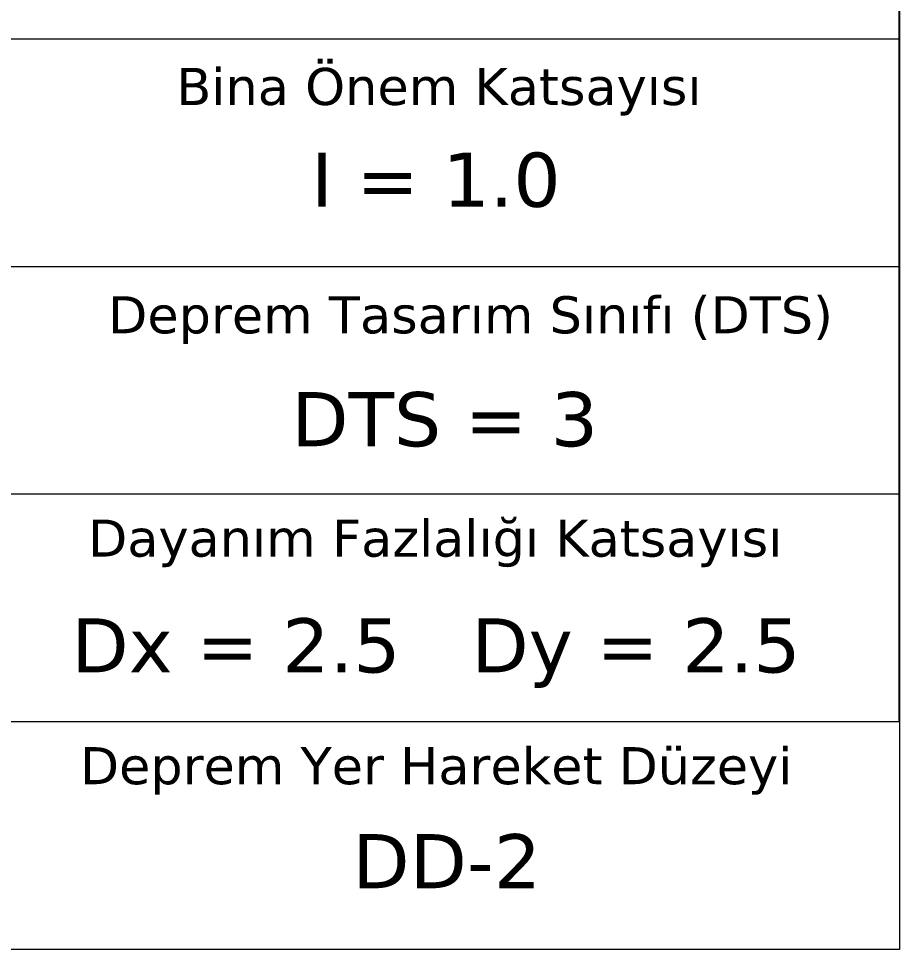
# Model space of a CAD drawing. Header units: millimetres. Extents: x 2232 to 85269, y -3593 to 5869.
# Drawn here: x 55340.8 to 55473.1, y -1506.5 to -1366.7 of the extents above; entities that cross this region are included whole.
import ezdxf

# ---------------------------------------------------------------- set-up
doc = ezdxf.new("R2010")
doc.units = ezdxf.units.MM
doc.layers.add('Standart', color=7, linetype='Continuous')
doc.styles.add('verdana_1_18', font='verdana.ttf', dxfattribs={"height": 0.2})

msp = doc.modelspace()

# ---------------------------------------------------------------- linework, layer by layer
at = {"layer": 'Standart', "color": 158, "linetype": 'Continuous', "lineweight": -3}
msp.add_lwpolyline([(55473.1, -1472.34), (55473.1, -1191.99)], dxfattribs=at)
at = {"layer": 'Standart', "color": 250, "linetype": 'Continuous', "lineweight": 5}
for points in [[(55473.1, -1369.77), (55203.1, -1369.77)], [(55473.1, -1403.96), (55203.1, -1403.96)], [(55473.1, -1438.15), (55203.1, -1438.15)], [(55473.1, -1472.34), (55203.1, -1472.34)], [(55473.1, -1472.34), (55473.1, -1506.53)], [(55473.1, -1506.53), (55338.1, -1506.53)]]:
    msp.add_lwpolyline(points, dxfattribs=at)

# ---------------------------------------------------------------- texts
at = {"layer": 'Standart', "color": 1, "linetype": 'Continuous', "lineweight": 5, "style": 'verdana_1_18'}
for s, p in [('Bina Önem Katsayısı', (55364.52, -1379.65)), ('Deprem Tasarım Sınıfı (DTS)', (55354.26, -1413.96)), ('Dayanım Fazlalığı Katsayısı ', (55351.25, -1447.51)), ('Deprem Yer Hareket Düzeyi', (55350.01, -1481.71))]:
    msp.add_text(s, height=5.5714, dxfattribs=at).set_placement(p)
at = {"layer": 'Standart', "color": 254, "linetype": 'Continuous', "lineweight": 5, "style": 'verdana_1_18'}
for s, height, p in [('I = 1.0', 8.143, (55384.71, -1394.95)), ('DTS = 3', 8.143, (55381.77, -1430.93)), ('Dx = 2.5   Dy = 2.5', 8.1429, (55348.74, -1464.92)), ('DD-2', 8.143, (55390.94, -1497.35))]:
    msp.add_text(s, height=height, dxfattribs=at).set_placement(p)

doc.saveas('drawing.dxf')
